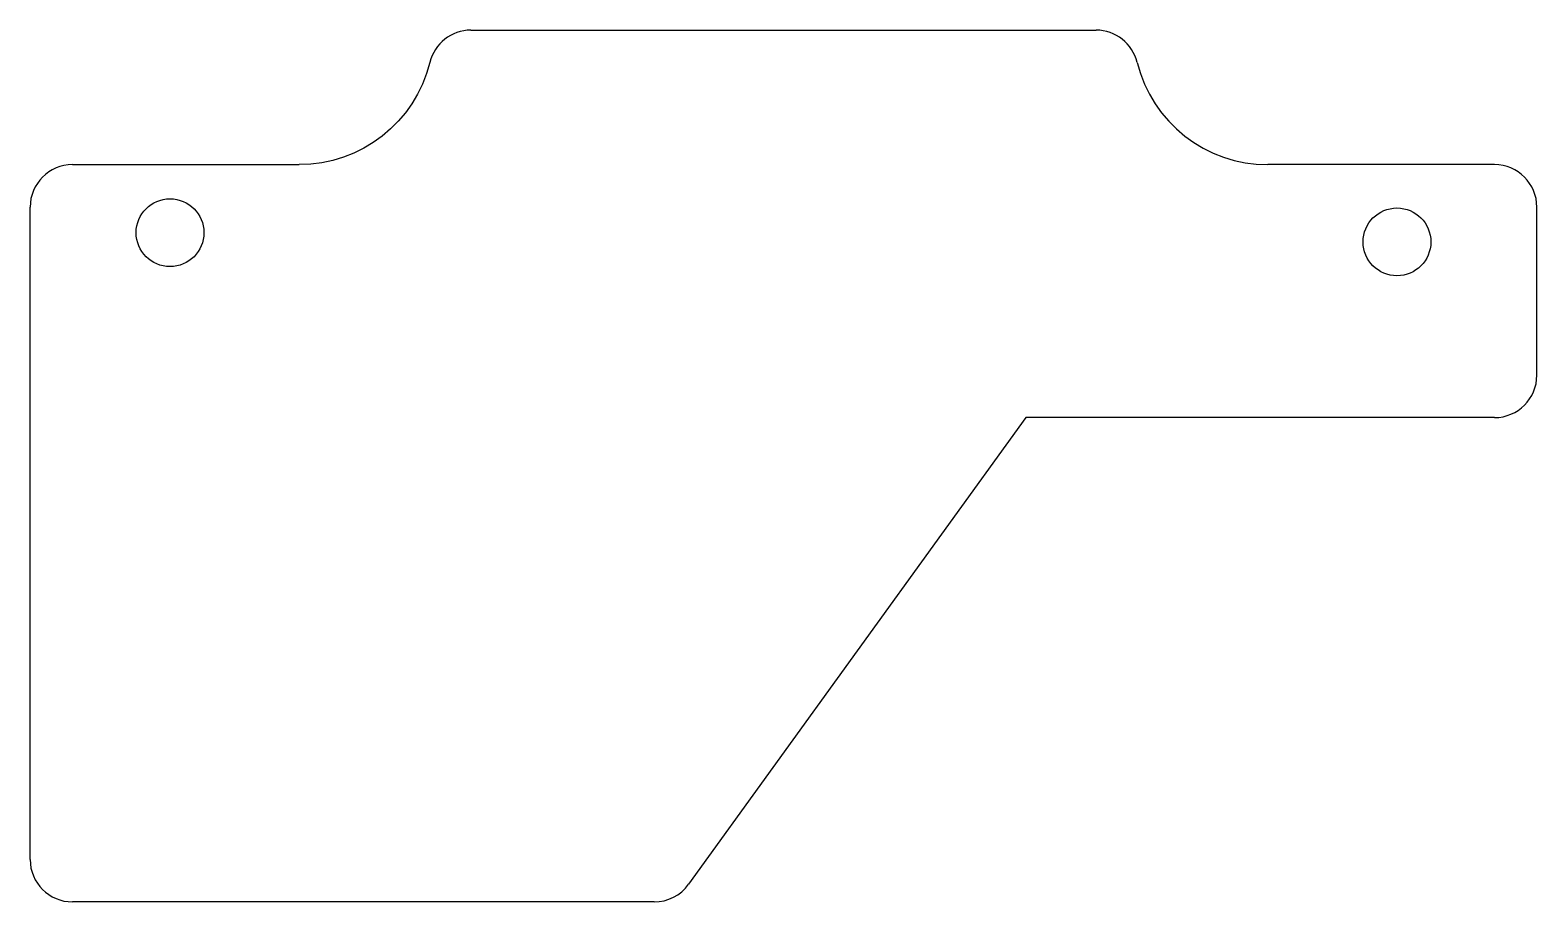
# Model space of a CAD drawing. Extents: x -35.6 to 35.6, y 10.5 to 51.7.
import ezdxf

# ---------------------------------------------------------------- set-up
doc = ezdxf.new("R2010")
doc.units = 0
doc.header["$MEASUREMENT"] = 0
doc.layers.add('VISIBLE', color=7, linetype='CONTINUOUS')

msp = doc.modelspace()

# ---------------------------------------------------------------- linework, layer by layer
at = {"layer": 'VISIBLE'}
for p, q in [((-14.753, 51.689), (14.753, 51.689)), ((-33.56, 45.339), (-22.86, 45.339)), ((33.56, 45.339), (22.86, 45.339)), ((-35.56, 12.541), (-35.56, 43.339)), ((35.56, 35.401), (35.56, 43.339)), ((11.438, 33.401), (-4.481, 11.37)), ((33.56, 33.401), (11.438, 33.401)), ((-6.102, 10.541), (-33.56, 10.541))]:
    msp.add_line(p, q, dxfattribs=at)
for centre in [(-28.956, 42.127), (28.956, 41.694)]:
    msp.add_circle(centre, 1.6, dxfattribs=at)
for centre, radius, start, end in [((-14.753, 49.689), 2, 90, 166.14173), ((14.753, 49.689), 2, 13.85827, 90), ((22.86, 51.689), 6.35, 193.85827, 270), ((-33.56, 43.339), 2, 90, 180), ((33.56, 43.339), 2, 0, 90), ((33.56, 35.401), 2, 270, 0), ((-33.56, 12.541), 2, 180, 270), ((-6.102, 12.541), 2, 270, 324.14928)]:
    msp.add_arc(centre, radius, start, end, dxfattribs=at)
at = {"layer": 'VISIBLE', "extrusion": (0, 0, -1)}
msp.add_arc((22.86, 51.689), 6.35, 193.85827, 270, dxfattribs=at)

doc.saveas('drawing.dxf')
